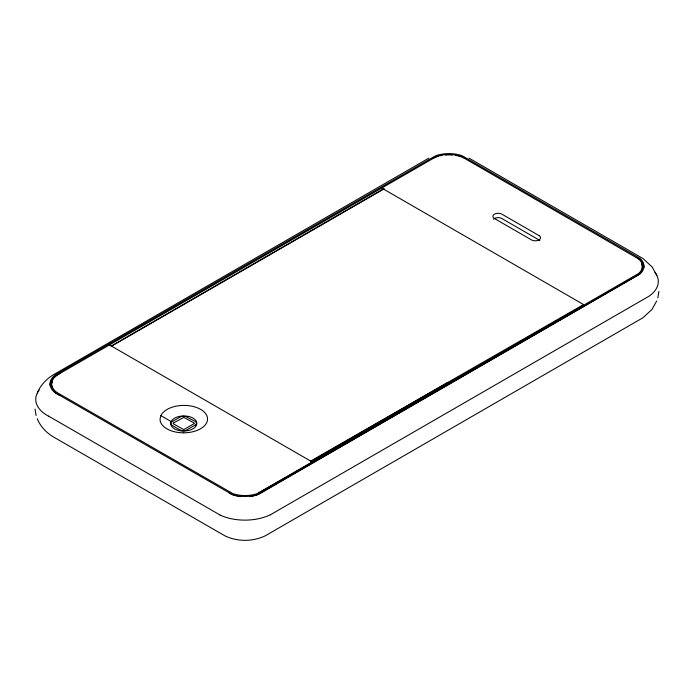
<?xml version="1.0" encoding="UTF-8"?>
<svg xmlns="http://www.w3.org/2000/svg" width="694" height="694" viewBox="0 0 694 694"><rect width="100%" height="100%" fill="white"/><g stroke="black" fill="none" stroke-linecap="round" stroke-linejoin="round"><path stroke-width="1.04" d="M170.793 423.522L171.158 421.562A13.212 7.625 0 0 1 180.449 416.2L187.224 416.183A12.969 7.487 0 0 1 196.87 423.461A13.195 7.617 0 0 1 183.745 431.043A12.969 7.487 0 0 1 171.132 425.474L170.793 423.522A4.702 2.715 0 0 0 171.834 425.24L180.388 430.176M657.851 297.882L658.892 291.393M37.294 393.03C40.538 384.918 46.914 378.456 54.436 374.179L428.788 158.154M656.706 300.97L652.03 309.359L643.017 317.722L265.203 535.846C252.625 541.78 237.66 541.832 225.064 535.933L54.253 437.42C46.767 433.169 40.443 426.723 37.216 418.647M60.074 373.337L55.919 375.844A25.166 14.531 0 0 0 50.046 385.144M58.947 374.014L436.422 156.558A23.561 13.602 0 0 1 461.267 156.497L640.232 259.877M111.335 346.002L383.34 188.968M111.578 346.141L384.303 188.759M195.352 424.98L186.356 430.167A4.754 2.741 0 0 1 180.379 430.185M109.392 344.883L311.12 461.354L447.118 382.828M270.33 514.818L649.055 296.173A39.454 22.781 0 0 0 654.971 272.378M310.66 461.085L583.585 304.579L381.448 187.883M258.064 493.269L312.508 462.161L311.12 461.354M432.891 158.223L438.677 156.15M258.402 494.44L638.784 274.703A23.579 13.611 0 0 0 641.499 263.798M183.841 415.984L181.281 416.417L171.869 421.805A4.702 2.715 0 0 0 170.924 422.915M184.908 416.053L195.37 421.527A4.754 2.741 0 0 1 195.344 424.971M462.985 157.417L464.78 158.154M229.202 493.2L231.891 494.31M468.918 158.076L643.164 258.654L652.134 266.99L656.784 275.353M48.571 416.114L219.894 514.922M171.158 421.562L160.869 415.611L160.036 419.167A23.561 13.602 0 0 0 183.702 432.83M59.944 395.589L57.021 393.828A23.579 13.611 0 0 1 51.634 385.135M55.798 393.108L232.733 494.839A23.57 13.611 0 0 0 240.809 496.635M637.083 257.613L638.879 259.044A23.579 13.611 0 0 1 638.766 273.384L257.569 493.477A23.57 13.611 0 0 1 232.724 493.538L57.021 392.518A23.579 13.611 0 0 1 57.168 375.124M35.064 409.078L36.105 415.559M51.877 383.253A23.579 13.611 0 0 1 52.562 381.414M270.287 514.783A39.454 22.781 0 0 1 219.851 514.957M231.883 494.319A25.158 14.522 0 0 0 258.385 494.241L640.128 273.87A25.166 14.531 0 0 0 640.25 258.558L462.091 155.734A25.149 14.522 0 0 0 435.606 155.794L55.919 374.526A25.166 14.531 0 0 0 55.763 393.125M48.511 416.148A39.445 22.772 0 0 1 39.194 390.063M640.25 259.868A25.166 14.531 0 0 1 643.954 267.52M440.308 155.777A25.114 14.505 0 0 1 441.965 155.465M445.375 155.04A25.114 14.505 0 0 1 452.332 155.022M455.741 155.43A25.114 14.505 0 0 1 462.1 157.035M257.561 494.779A23.57 13.611 0 0 1 249.476 496.618M160.878 415.619A23.96 13.837 0 0 1 183.875 405.4A23.561 13.602 0 0 1 207.549 419.063A23.943 13.828 0 0 1 183.702 432.822M493.555 219.174A5.283 3.054 0 0 1 501.84 218.523L539.038 239.994A5.283 3.054 0 0 1 539.854 240.627M173.431 423.045L173.24 423.756L183.754 429.612L194.398 423.47A1.449 0.833 0 0 0 194.155 423.002L183.832 417.372L173.431 423.045M539.038 235.613L501.849 214.142A5.283 3.054 0 0 0 494.397 214.168A5.283 3.054 0 0 0 494.371 218.463L531.552 239.942A5.283 3.054 0 0 0 539.004 239.924A5.283 3.054 0 0 0 539.03 235.622"/></g></svg>
